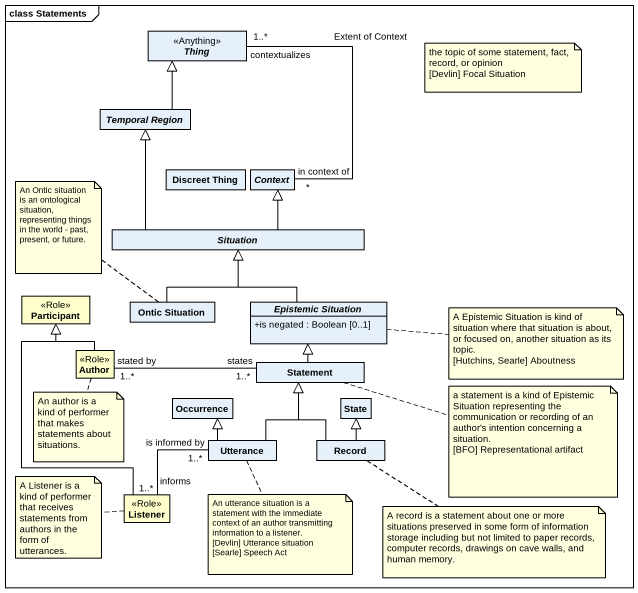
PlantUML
@startuml
mainframe class Statements
hide circle
hide empty members
skinparam classAttributeIconSize 0
abstract class Thing <<Anything>>
abstract class "Temporal Region" as Temporal_Region
class "Discreet Thing" as Discreet_Thing
abstract class Context
abstract class Situation
class "Participant" as Participant_ <<Role>> #FFFFCC
class "Ontic Situation" as Ontic_Situation
abstract class "Epistemic Situation" as Epistemic_Situation {
  +is negated : Boolean [0..1]
}
class Author <<Role>> #FFFFCC
class Statement
class Occurrence
class "State" as State_
class Utterance
class "Record" as Record_
class Listener <<Role>> #FFFFCC
Temporal_Region -up-|> Thing
Context "in context of\n*" -up- "contextualizes\n1..*" Thing : Extent of Context
Situation -up-|> Temporal_Region
Situation -up-|> Context
Ontic_Situation -up-|> Situation
Epistemic_Situation -up-|> Situation
Author -up-|> Participant_
Author "stated by\n1..*" -right- "states\n1..*" Statement
Statement -up-|> Epistemic_Situation
Utterance -up-|> Statement
Utterance -up-|> Occurrence
Utterance "is informed by\n1..*" -- "informs\n1..*" Listener
Record_ -up-|> Statement
Record_ -up-|> State_
Listener -up-|> Participant_
note as N1
  the topic of some statement, fact, record, or opinion
  [Devlin] Focal Situation
end note
note top of Ontic_Situation : An Ontic situation is an ontological situation, representing things in the world - past, present, or future.
note right of Epistemic_Situation
  A Epistemic Situation is kind of situation where that situation is about, or focused on, another situation as its topic.
  [Hutchins, Searle] Aboutness
end note
note bottom of Author : An author is a kind of performer that makes statements about situations.
note right of Statement
  a statement is a kind of Epistemic Situation representing the communication or recording of an author's intention concerning a situation.
  [BFO] Representational artifact
end note
note left of Listener : A Listener is a kind of performer that receives statements from authors in the form of utterances.
note bottom of Utterance
  An utterance situation is a statement with the immediate context of an author transmitting information to a listener.
  [Devlin] Utterance situation
  [Searle] Speech Act
end note
note bottom of Record_ : A record is a statement about one or more situations preserved in some form of information storage including but not limited to paper records, computer records, drawings on cave walls, and human memory.
@enduml
